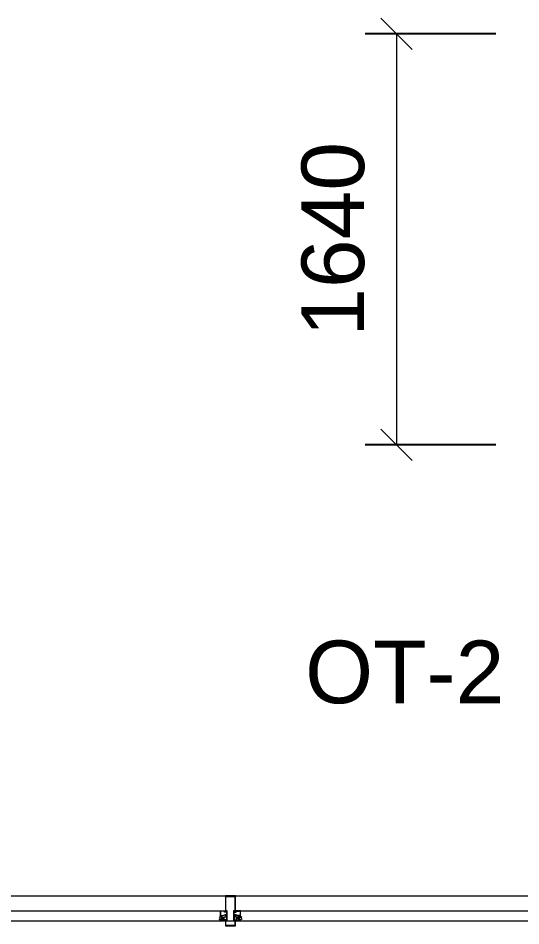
# Model space of a CAD drawing. Header units: metres. Extents: x -77.5 to 9.2, y -177.4 to -90.8.
# Drawn here: x -43.506 to -41.499, y -165.754 to -162.133 of the extents above; entities that cross this region are included whole.
import ezdxf

# ---------------------------------------------------------------- set-up
doc = ezdxf.new("R2010")
doc.units = ezdxf.units.M
doc.header["$MEASUREMENT"] = 0
doc.layers.add('окна', color=153, linetype='Continuous', lineweight=18)
doc.styles.get("Standard").update_dxf_attribs({"font": 'CS_Gost2304.shx'})
doc.styles.add('Style-Arial', font='arial.ttf')
doc.dimstyles.get("Standard").update_dxf_attribs({"dimtxt": 0.18, "dimasz": 0.18, "dimexe": 0.18, "dimexo": 0.0625, "dimgap": 0.09, "dimtad": 0, "dimtih": 1, "dimtoh": 1, "dimdec": 4, "dimzin": 0, "dimdsep": 46, "dimtxsty": 'Standard', "dimcen": 0.09, "dimadec": 0, "dimazin": 0, "dimtfac": 1, "dimtdec": 4, "dimtofl": 0, "dimtmove": 0, "dimatfit": 3, "dimfxl": 1, "dimtolj": 1, "dimtzin": 0, "dimarcsym": 0})

# ---------------------------------------------------------------- blocks, each defined once
blk = doc.blocks.new('stoyka_R')
at = {"color": 0, "linetype": 'ByBlock', "lineweight": -2}
for points in [[(-20, 63.5), (-20, 0), (20, 0), (20, 63.5), (19.3, 63.9, 0.580174), (18.5, 63.5), (18.5, 61.5), (15, 61.5), (15, 69.5), (14.5, 70), (15, 70.5), (15, 79.2), (18.5, 79.2), (18.5, 77.2, 0.580174), (19.3, 76.8), (20, 77.3), (20, 80.7), (15, 80.7), (15, 98.5), (33.5, 98.5), (33.5, 96.2), (32, 96.2, 0.414214), (31.5, 95.7), (31.5, 95), (34.9, 95, 0.414214), (35.4, 95.5), (35.4, 96.2), (34.7, 96.2), (34.7, 98.7), (38.7, 98.7), (38.7, 96.2), (37.9, 96.2), (37.9, 95.5, 0.414214), (38.4, 95), (39.5, 95, 0.414214), (40, 95.5), (40, 99.5, 0.414214), (39.5, 100), (20, 100), (20, 120), (-20, 120), (-20, 100), (-39.5, 100, 0.414214), (-40, 99.5), (-40, 95.5, 0.414214), (-39.5, 95), (-38.5, 95, 0.414214), (-38, 95.5), (-38, 96.2), (-38.7, 96.2), (-38.7, 98.7), (-34.7, 98.7), (-34.7, 96.2), (-35.5, 96.2), (-35.5, 95.5, 0.414214), (-35, 95), (-31.5, 95), (-31.5, 95.7, 0.414214), (-32, 96.2), (-33.5, 96.2), (-33.5, 98.5), (-15, 98.5), (-15, 80.7), (-20, 80.7), (-20, 77.3), (-19.3, 76.8, 0.580174), (-18.5, 77.2), (-18.5, 79.2), (-15, 79.2), (-15, 70.5), (-14.5, 70), (-15, 69.5), (-15, 61.5), (-18.5, 61.5), (-18.5, 63.5, 0.580174), (-19.3, 63.9)], [(-39, 79), (-30, 79), (-22.1, 75.5), (-15.7, 75.5, 0.414214), (-15.2, 76), (-15.2, 76.2, 0.23461), (-15.4, 76.6), (-16.5, 77.4, 0.303619), (-16.9, 77.4), (-18.2, 76.5), (-22.1, 76.5), (-30, 80), (-33.5, 80), (-33.5, 82.8), (-33.5, 84), (-34.7, 84), (-35.3, 83), (-34.5, 83), (-34.5, 80), (-39, 80), (-39, 83), (-37.8, 83), (-38.4, 84), (-40, 84), (-40, 60), (-20, 60), (-20, 61), (-22, 61), (-22, 64), (-17.9, 64), (-16.3, 62.4, 0.979824), (-15.6, 63.1), (-17.5, 65), (-23.2, 65), (-23.2, 61), (-39, 61), (-39, 79)], [(39, 79), (30, 79), (22.1, 75.5), (15.7, 75.5, -0.414214), (15.2, 76), (15.2, 76.2, -0.23461), (15.4, 76.6), (16.5, 77.4, -0.303619), (16.9, 77.4), (18.2, 76.5), (22.1, 76.5), (30, 80), (33.5, 80), (33.5, 82.8), (33.5, 84), (34.7, 84), (35.3, 83), (34.5, 83), (34.5, 80), (39, 80), (39, 83), (37.8, 83), (38.4, 84), (40, 84), (40, 60), (20, 60), (20, 61), (22, 61), (22, 64), (17.9, 64), (16.3, 62.4, -0.979824), (15.6, 63.1), (17.5, 65), (23.2, 65), (23.2, 61), (39, 61), (39, 79)]]:
    blk.add_lwpolyline(points, format="xyb", close=True, dxfattribs=at)
blk.add_lwpolyline([(18, 59.5), (18, 3), (-18, 3), (-18, 59.5), (-13, 59.5), (-13, 100.5), (-18, 100.5), (-18, 118), (18, 118), (18, 100.5), (13, 100.5), (13, 59.5)], close=True, dxfattribs=at)
at = {"color": 0, "linetype": 'ByBlock', "lineweight": 0}
for points in [[(-34.9, 96.6), (-36, 97), (-36, 96), (-35.8, 96), (-35.8, 95), (-34.1, 94.3, -0.278117), (-33.5, 93.4, -0.298632), (-34.2, 92.5), (-37, 92, -1.227062), (-37.2, 92.7), (-34.8, 93.5), (-36.8, 94), (-37.8, 93.5), (-40.3, 93.5), (-44.8, 92.1, -1.262793), (-45.1, 92.7), (-41, 96), (-40, 96), (-40, 95, 0.414214), (-39.5, 94.5), (-38.3, 94.5, 0.414214), (-37.8, 95), (-37.8, 96), (-37.5, 96), (-37.5, 97), (-38.6, 96.6, -0.954089), (-39.2, 97.1), (-37.5, 98.7), (-36, 98.7), (-34.3, 97.1, -0.954089)], [(-34.9, 82.4), (-36, 81.7), (-36, 83), (-35.8, 83), (-35.8, 84), (-34.1, 84.7, 0.278117), (-33.5, 85.6, 0.298632), (-34.2, 86.5), (-37, 87, 1.227062), (-37.2, 86.3), (-34.8, 85.5), (-36.8, 85), (-37.8, 85.5), (-40.3, 85.5), (-44.8, 86.9, 1.262793), (-45.1, 86.3), (-41, 83), (-40, 83), (-40, 84, -0.414214), (-39.5, 84.5), (-38.3, 84.5, -0.414214), (-37.8, 84), (-37.8, 83), (-37.5, 83), (-37.5, 81.7), (-38.6, 82.4, 0.954089), (-39.2, 81.9), (-37.5, 80), (-36, 80), (-34.3, 81.9, 0.954089)], [(34.9, 96.6), (36, 97), (36, 96), (35.7, 96), (35.7, 95), (34.1, 94.3, 0.278117), (33.5, 93.4, 0.298632), (34.2, 92.5), (37, 92, 1.227062), (37.2, 92.7), (34.8, 93.5), (36.7, 94), (37.7, 93.5), (40.2, 93.5), (44.8, 92.1, 1.262793), (45.1, 92.7), (41, 96), (40, 96), (40, 95, -0.414214), (39.5, 94.5), (38.2, 94.5, -0.414214), (37.7, 95), (37.7, 96), (37.5, 96), (37.5, 97), (38.6, 96.6, 0.954089), (39.2, 97.1), (37.5, 98.7), (36, 98.7), (34.3, 97.1, 0.954089)], [(34.9, 82.4), (36, 81.7), (36, 83), (35.7, 83), (35.7, 84), (34.1, 84.7, -0.278117), (33.5, 85.6, -0.298632), (34.2, 86.5), (37, 87, -1.227062), (37.2, 86.3), (34.8, 85.5), (36.7, 85), (37.7, 85.5), (40.2, 85.5), (44.8, 86.9, -1.262793), (45.1, 86.3), (41, 83), (40, 83), (40, 84, 0.414214), (39.5, 84.5), (38.2, 84.5, 0.414214), (37.7, 84), (37.7, 83), (37.5, 83), (37.5, 81.7), (38.6, 82.4, -0.954089), (39.2, 81.9), (37.5, 80), (36, 80), (34.3, 81.9, -0.954089)]]:
    blk.add_lwpolyline(points, format="xyb", close=True, dxfattribs=at)
at = {"lineweight": 0}
for points in [[(-37.2, 87), (-25, 87)], [(-37.1, 92), (-25, 92)], [(37.1, 92), (25, 92)], [(37.2, 87), (25, 87)]]:
    blk.add_lwpolyline(points, dxfattribs=at)
for points in [[(-25, 83.5), (-15, 83.5), (-15, 95.5), (-25, 95.5)], [(25, 83.5), (15, 83.5), (15, 95.5), (25, 95.5)]]:
    blk.add_lwpolyline(points, close=True, dxfattribs=at)
blk = doc.blocks.new('_Oblique')
at = {"color": 0, "linetype": 'ByBlock', "lineweight": -2}
blk.add_line((0.5, 0.5), (-0.5, -0.5), dxfattribs=at)
blk = doc.blocks.new('*D70')
at = {"color": 0, "lineweight": -2, "transparency": 16777216}
for p, q in [((-41.5995, -162.1952), (-42.1207, -162.1952)), ((-41.5995, -163.8352), (-42.1207, -163.8352))]:
    blk.add_line(p, q, dxfattribs=at)
at = {"color": 5, "lineweight": 0, "transparency": 16777216}
blk.add_line((-41.9957, -162.1952), (-41.9957, -163.8352), dxfattribs=at)
at = {"layer": 'Defpoints', "color": 0, "transparency": 16777216}
for p in [(-41.4745, -162.1952), (-41.9957, -163.8352), (-41.4745, -163.8352)]:
    blk.add_point(p, dxfattribs=at)
at = {"color": 5, "lineweight": 0, "transparency": 16777216, "xscale": 0.125, "yscale": 0.125, "zscale": 0.125}
for p, rotation in [((-41.9957, -162.1952), 90), ((-41.9957, -163.8352), 270)]:
    blk.add_blockref('_Oblique', p, dxfattribs=dict(at, rotation=rotation))
at = {"color": 0, "transparency": 16777216, "insert": (-42.2483, -163.0152), "char_height": 0.25, "attachment_point": 5, "rotation": 90, "style": 'Style-Arial'}
blk.add_mtext('1640', dxfattribs=at)
blk = doc.blocks.new('TerminatorOpen')
at = {"color": 0, "linetype": 'ByBlock', "lineweight": -2}
for q in [(-1, 0.5), (-1, 0), (-1, -0.5)]:
    blk.add_line((0, 0), q, dxfattribs=at)

msp = doc.modelspace()

# ---------------------------------------------------------------- linework, layer by layer
at = {"layer": 'окна'}
for p, q in [((-51.684506, -165.63425684), (-40.330506, -165.63425684)), ((-51.684506, -165.73425684), (-40.330506, -165.73425684))]:
    msp.add_line(p, q, dxfattribs=at)
for points in [[(-43.925006, -165.69425684), (-42.676756, -165.69425684)], [(-42.640756, -165.69425684), (-41.374506, -165.69425684)]]:
    msp.add_lwpolyline(points, dxfattribs=at)

# ---------------------------------------------------------------- block references
at = {"layer": 'окна', "xscale": 0.001, "yscale": 0.001, "zscale": 0.001, "rotation": 180}
msp.add_blockref('stoyka_R', (-42.658756, -165.63425684), dxfattribs=at)

# ---------------------------------------------------------------- texts
at = {"color": 7, "linetype": 'Continuous', "lineweight": 0, "insert": (-42.36067941, -164.86966874), "char_height": 0.25, "attachment_point": 7, "line_spacing_factor": 0.72}
msp.add_mtext('{\\fArial|b0|i0|c204|p39;ОТ\\fArial|b0|i0|c0|p39;-\\fArial|b0|i0|c204|p39;2}', dxfattribs=at)

# ---------------------------------------------------------------- dimensions: what is measured, and where the dimension line sits
dim = msp.add_linear_dim(base=(-41.99565039, -163.8351916), p1=(-41.474506, -162.1951916), p2=(-41.474506, -163.8351916), angle=90, dimstyle='Standard', override={"dimtxt": 0.25, "dimasz": 0.125, "dimexe": 0.125, "dimexo": 0.125, "dimgap": 0.125, "dimtad": 1, "dimtih": 0, "dimtoh": 0, "dimlfac": 1000, "dimzin": 11, "dimtxsty": 'Style-Arial', "dimblk": 'Oblique', "dimclrd": 5, "dimadec": 4, "dimazin": 3, "dimldrblk": 'TerminatorOpen', "dimfrac": 2, "dimtolj": 0, "dimtzin": 11, "dimlwd": 0})
dim.commit()
dim.dimension.update_dxf_attribs({"geometry": '*D70', "text_midpoint": (-42.24829364, -163.0151916)})

doc.saveas('drawing.dxf')
